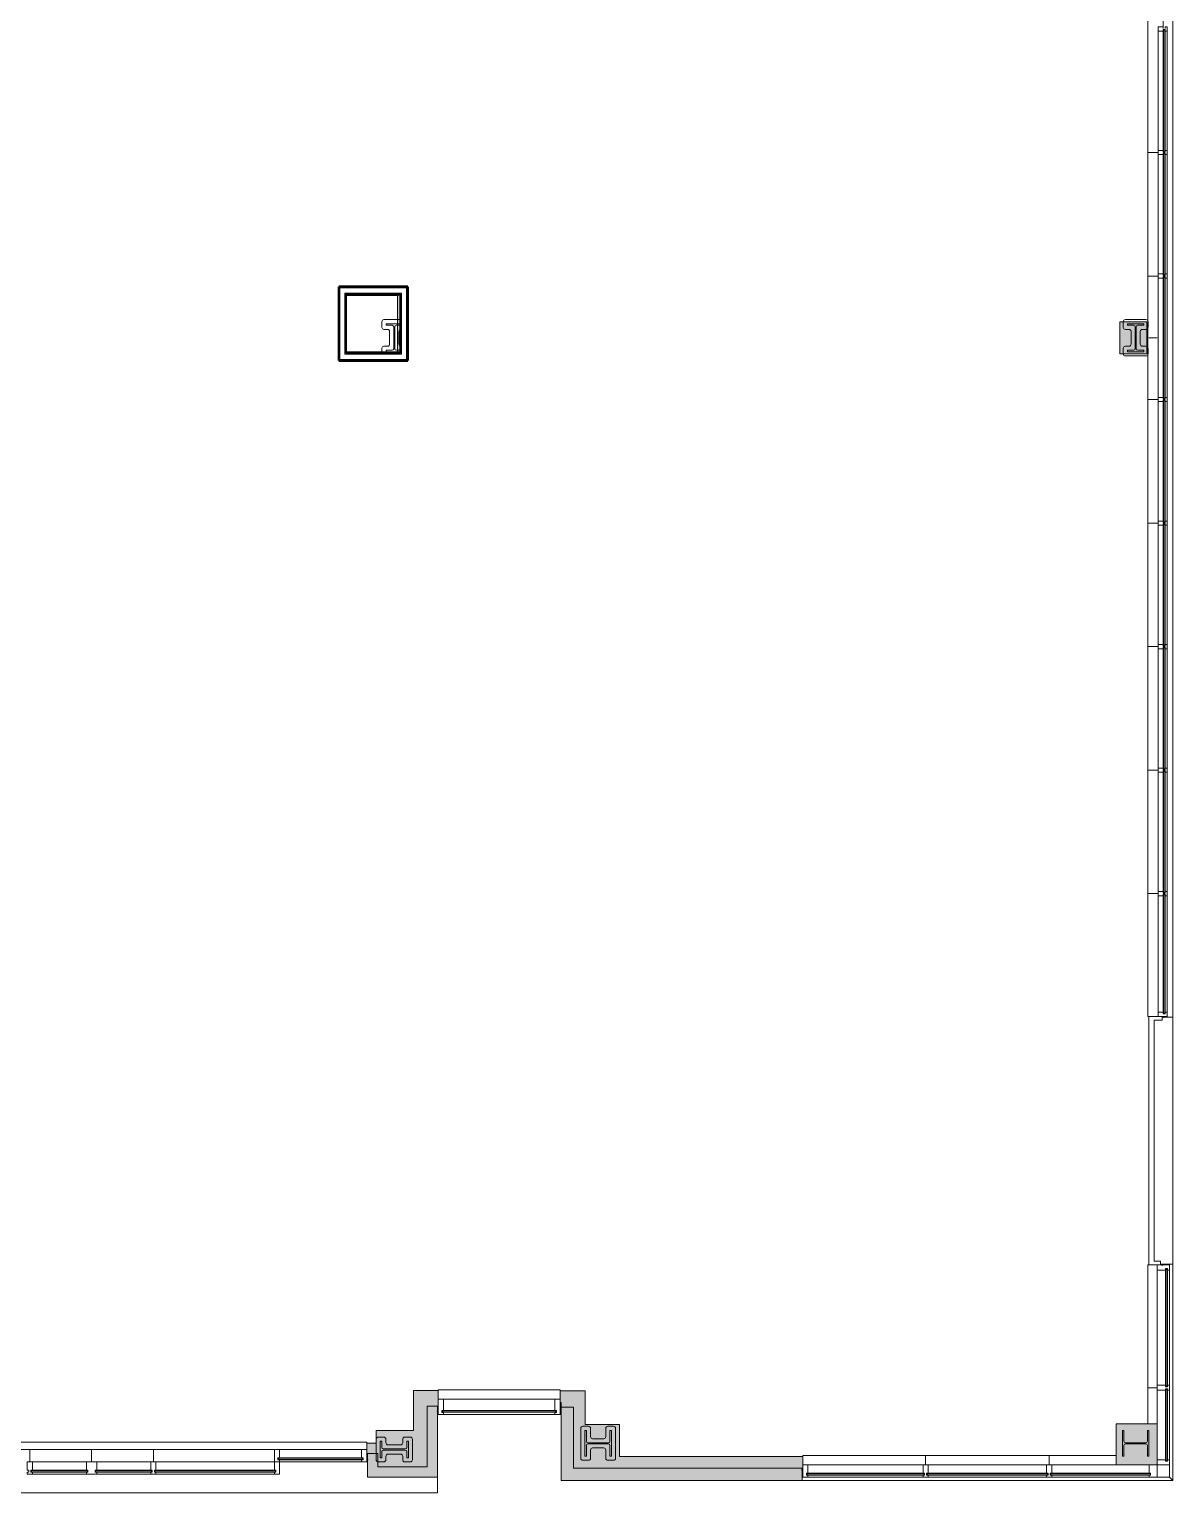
# Model space of a CAD drawing. Header units: inches. Extents: x 1724 to 4524, y -664 to 702.
# Drawn here: x 3969 to 4524, y -664 to 47 of the extents above; entities that cross this region are included whole.
import ezdxf

# ---------------------------------------------------------------- set-up
doc = ezdxf.new("R2010")
doc.units = ezdxf.units.IN
doc.header["$MEASUREMENT"] = 0
for name, color, linetype, lineweight in [('A-WALL', 7, 'Continuous', 9), ('A-Wall-Patt', 7, 'Continuous', 9), ('B-BASE', 7, 'Continuous', 9), ('I-WALL', 2, 'Continuous', 13), ('NABCA_dwg', 8, 'Continuous', 9), ('NB-ROD-SEAL', 7, 'Continuous', 9), ('NB-WIND-EXT', 7, 'Continuous', 9), ('NB-WIND-MULL', 7, 'Continuous', 9), ('NB-WIND-SILL', 7, 'Continuous', 9)]:
    doc.layers.add(name, color=color, linetype=linetype, lineweight=lineweight)
pattern_1 = [(0, (0, 0), (30.72, 7.68), [1.267, -21.773, 1.267, -21.773, -122.88]), (0, (0, 0), (30.72, 7.68), [-46.08, 1.267, -44.813, 1.267, -21.773, -53.76]), (0, (0, 0), (30.72, 7.68), [-115.2, 1.267, -14.093, 1.267, -37.133]), (120, (11.52, 3.84), (-22.011075, 22.7643), [1.267, -21.773, 1.267, -21.773, -122.88]), (120, (11.52, 3.84), (-22.011075, 22.7643), [-46.08, 1.267, -44.813, 1.267, -21.773, -53.76]), (120, (11.52, 3.84), (-22.011075, 22.7643), [-115.2, 1.267, -14.093, 1.267, -37.133]), (240, (15.36, 19.2), (-8.708925, -30.4443), [1.267, -21.773, 1.267, -21.773, -122.88]), (240, (15.36, 19.2), (-8.708925, -30.4443), [-46.08, 1.267, -44.813, 1.267, -21.773, -53.76]), (240, (15.36, 19.2), (-8.708925, -30.4443), [-115.2, 1.267, -14.093, 1.267, -37.133])]

# ---------------------------------------------------------------- blocks, each defined once
blk = doc.blocks.new('NABCA_dwg_MA-2900-8th-120718_dwg-2391440-New Construction - Test Fit Plan-2421454-Existing - Survey')
at = {"layer": 'B-BASE'}
h = blk.add_hatch(color=256, dxfattribs=at)
h.paths.add_polyline_path([(-5953.21, -3350.6), (-5953.21, -3321.9), (-5979.67, -3321.9), (-5979.67, -3350.6), (-5953.91, -3350.6)], flags=0)
h.paths.add_polyline_path([(-5979.54, -3349.93), (-5979.54, -3322.6), (-5954.71, -3322.6), (-5954.71, -3349.93), (-5979, -3349.93)], flags=0)
for points in [[(-5590.85, -3350.85), (-5590.85, -3335.35), (-5603.84, -3335.35), (-5603.84, -3350.85)], [(-5969.21, -3896.6), (-5935.21, -3896.6), (-5935.21, -3866.1), (-5934.84, -3866.1), (-5934.84, -3854.5), (-5946.84, -3854.5), (-5946.84, -3873.92), (-5965.04, -3873.92), (-5965.04, -3879.98), (-5969.59, -3879.98), (-5969.59, -3889.1), (-5969.21, -3889.1)], [(-5875.21, -3898.1), (-5758.21, -3898.1), (-5758.21, -3896.6), (-5757.84, -3896.6), (-5757.84, -3886.48), (-5846.88, -3886.48), (-5846.88, -3870.92), (-5863.59, -3870.92), (-5863.59, -3854.6), (-5875.71, -3854.6), (-5875.71, -3866.1), (-5875.21, -3866.1)], [(-5585.71, -3890.6), (-5585.71, -3870.6), (-5605.59, -3870.6), (-5605.59, -3890.6)]]:
    blk.add_hatch(color=256, dxfattribs=at).paths.add_polyline_path(points, flags=0)
for p, q in [((-5585.34, -3194.1), (-5585.34, -3252.1)), ((-5582.64, -3193.35), (-5582.64, -3252.85)), ((-5582.04, -3193.73), (-5582.64, -3193.73)), ((-5582.04, -3193.35), (-5582.04, -3252.85)), ((-5580.84, -3194.1), (-5580.84, -3252.1)), ((-5585.38, -3253.1), (-5590.34, -3253.1)), ((-5585.34, -3254.1), (-5585.34, -3312.1)), ((-5582.04, -3252.48), (-5582.64, -3252.48)), ((-5582.64, -3253.35), (-5582.64, -3312.85)), ((-5582.04, -3253.73), (-5582.64, -3253.73)), ((-5582.04, -3253.35), (-5582.04, -3312.85)), ((-5580.84, -3254.1), (-5580.84, -3312.1)), ((-5582.04, -3312.48), (-5582.64, -3312.48)), ((-5585.34, -3314.1), (-5585.34, -3372.1)), ((-5582.64, -3313.35), (-5582.64, -3372.85)), ((-5582.04, -3313.73), (-5582.64, -3313.73)), ((-5582.04, -3313.35), (-5582.04, -3372.85)), ((-5580.84, -3314.1), (-5580.84, -3372.1)), ((-5962.21, -3338.02), (-5962.21, -3335.27)), ((-5961.21, -3334.27), (-5953.21, -3334.27)), ((-5959.46, -3339.02), (-5961.21, -3339.02)), ((-5958.46, -3346.18), (-5958.46, -3340.02)), ((-5956.46, -3348.43), (-5956.46, -3337.77)), ((-5955.96, -3337.77), (-5955.96, -3348.43)), ((-5953.21, -3337.02), (-5955.21, -3337.02)), ((-5953.96, -3340.02), (-5953.96, -3346.18)), ((-5602.21, -3338.02), (-5602.21, -3335.27)), ((-5601.21, -3334.27), (-5591.21, -3334.27)), ((-5599.46, -3339.02), (-5601.21, -3339.02)), ((-5598.46, -3346.18), (-5598.46, -3340.02)), ((-5593.96, -3340.02), (-5593.96, -3346.18)), ((-5591.21, -3339.02), (-5592.96, -3339.02)), ((-5590.21, -3335.27), (-5590.21, -3338.02)), ((-5962.21, -3350.6), (-5962.21, -3348.18)), ((-5961.21, -3347.18), (-5959.46, -3347.18)), ((-5602.21, -3350.93), (-5602.21, -3348.18)), ((-5601.21, -3347.18), (-5599.46, -3347.18)), ((-5592.96, -3347.18), (-5591.21, -3347.18)), ((-5590.21, -3348.18), (-5590.21, -3350.93)), ((-5955.21, -3349.18), (-5953.21, -3349.18)), ((-5591.21, -3351.93), (-5601.21, -3351.93)), ((-5585.34, -3373.1), (-5590.34, -3373.1)), ((-5585.34, -3374.1), (-5585.34, -3432.1)), ((-5582.04, -3372.48), (-5582.64, -3372.48)), ((-5582.64, -3373.35), (-5582.64, -3432.85)), ((-5582.04, -3373.73), (-5582.64, -3373.73)), ((-5582.04, -3373.35), (-5582.04, -3432.85)), ((-5580.84, -3374.1), (-5580.84, -3432.1)), ((-5585.34, -3433.1), (-5590.34, -3433.1)), ((-5582.04, -3432.48), (-5582.64, -3432.48)), ((-5582.64, -3433.35), (-5582.64, -3492.85)), ((-5582.04, -3433.35), (-5582.04, -3492.85)), ((-5585.34, -3434.1), (-5585.34, -3492.1)), ((-5582.04, -3433.73), (-5582.64, -3433.73)), ((-5580.84, -3434.1), (-5580.84, -3492.1)), ((-5585.34, -3493.1), (-5590.34, -3493.1)), ((-5585.34, -3494.1), (-5585.34, -3552.1)), ((-5582.04, -3492.48), (-5582.64, -3492.48)), ((-5582.64, -3493.35), (-5582.64, -3552.85)), ((-5582.04, -3493.73), (-5582.64, -3493.73)), ((-5582.04, -3493.35), (-5582.04, -3552.85)), ((-5580.84, -3494.1), (-5580.84, -3552.1)), ((-5585.34, -3553.1), (-5590.34, -3553.1)), ((-5585.34, -3554.1), (-5585.34, -3612.1)), ((-5582.04, -3552.48), (-5582.64, -3552.48)), ((-5582.64, -3553.35), (-5582.64, -3612.85)), ((-5582.04, -3553.73), (-5582.64, -3553.73)), ((-5582.04, -3553.35), (-5582.04, -3612.85)), ((-5580.84, -3554.1), (-5580.84, -3612.1)), ((-5585.34, -3613.1), (-5590.34, -3613.1)), ((-5585.34, -3670.73), (-5585.34, -3614.1)), ((-5582.04, -3612.48), (-5582.64, -3612.48)), ((-5582.64, -3671.48), (-5582.64, -3613.35)), ((-5582.04, -3613.73), (-5582.64, -3613.73)), ((-5582.04, -3671.48), (-5582.04, -3613.35)), ((-5581.84, -3670.73), (-5581.84, -3613.35)), ((-5580.84, -3670.73), (-5580.84, -3614.1)), ((-5582.04, -3671.1), (-5582.64, -3671.1)), ((-5585.71, -3795.98), (-5585.71, -3851.85)), ((-5581.51, -3795.6), (-5580.91, -3795.6)), ((-5581.51, -3852.23), (-5580.91, -3852.23)), ((-5585.71, -3853.1), (-5590.34, -3853.1)), ((-5581.51, -3853.98), (-5580.91, -3853.98)), ((-5580.71, -3856.6), (-5580.71, -3853.6)), ((-5580.71, -3854.35), (-5580.71, -3888.1)), ((-5933.09, -3864.3), (-5877.46, -3864.3)), ((-5933.09, -3864.9), (-5877.46, -3864.9)), ((-5932.71, -3864.9), (-5932.71, -3864.3)), ((-5932.34, -3864.1), (-5878.21, -3864.1)), ((-5932.34, -3866.1), (-5878.21, -3866.1)), ((-5921.46, -3864.1), (-5877.46, -3864.1)), ((-5877.84, -3864.3), (-5877.84, -3864.9)), ((-5865.65, -3873.85), (-5865.65, -3872.85)), ((-5865.65, -3884.12), (-5865.65, -3873.66)), ((-5864.65, -3871.85), (-5861.9, -3871.85)), ((-5860.9, -3872.85), (-5860.9, -3873.85)), ((-5860.9, -3873.66), (-5860.9, -3876.85)), ((-5853.52, -3873.85), (-5853.52, -3872.85)), ((-5853.52, -3876.85), (-5853.52, -3873.66)), ((-5852.52, -3871.85), (-5849.77, -3871.85)), ((-5848.77, -3872.85), (-5848.77, -3873.85)), ((-5848.77, -3873.66), (-5848.77, -3885.69)), ((-5964.04, -3877.1), (-5961.29, -3877.1)), ((-5960.29, -3878.1), (-5960.29, -3879.85)), ((-5959.29, -3880.85), (-5953.13, -3880.85)), ((-5952.13, -3879.85), (-5952.13, -3878.1)), ((-5951.13, -3877.1), (-5948.38, -3877.1)), ((-5947.38, -3878.1), (-5947.38, -3888.1)), ((-6012.71, -3887.3), (-5971.34, -3887.3)), ((-6012.71, -3887.9), (-5971.34, -3887.9)), ((-6011.96, -3887.1), (-5971.34, -3887.1)), ((-6011.96, -3888.1), (-5971.34, -3888.1)), ((-5961.54, -3882.85), (-5950.88, -3882.85)), ((-5950.88, -3883.35), (-5961.54, -3883.35)), ((-5960.29, -3886.35), (-5960.29, -3888.1)), ((-5953.13, -3885.35), (-5959.29, -3885.35)), ((-5952.13, -3888.1), (-5952.13, -3886.35)), ((-5865.65, -3887.35), (-5865.65, -3883.93)), ((-5861.9, -3888.35), (-5864.65, -3888.35)), ((-5860.9, -3883.35), (-5860.9, -3884.12)), ((-5860.9, -3883.93), (-5860.9, -3887.35)), ((-5853.52, -3885.69), (-5853.52, -3883.35)), ((-5853.52, -3887.35), (-5853.52, -3885.51)), ((-5849.77, -3888.35), (-5852.52, -3888.35)), ((-5848.77, -3885.51), (-5848.77, -3887.35)), ((-5698.21, -3890.6), (-5698.21, -3885.98)), ((-5638.21, -3890.6), (-5638.21, -3885.98)), ((-6104.96, -3893.1), (-6132.71, -3893.1)), ((-6104.96, -3893.3), (-6132.71, -3893.3)), ((-6104.96, -3893.9), (-6132.71, -3893.9)), ((-6104.96, -3894.1), (-6132.71, -3894.1)), ((-6101.46, -3893.1), (-6073.71, -3893.1)), ((-6101.46, -3893.3), (-6073.71, -3893.3)), ((-6101.46, -3893.9), (-6073.71, -3893.9)), ((-6101.46, -3894.1), (-6073.71, -3894.1)), ((-6072.71, -3893.1), (-6014.46, -3893.1)), ((-6072.71, -3893.3), (-6013.71, -3893.3)), ((-6072.71, -3893.9), (-6013.71, -3893.9)), ((-6072.71, -3894.1), (-6014.46, -3894.1)), ((-5961.29, -3889.1), (-5964.04, -3889.1)), ((-5948.38, -3889.1), (-5951.13, -3889.1)), ((-5698.71, -3894.8), (-5756.09, -3894.8)), ((-5698.71, -3895.4), (-5756.09, -3895.4)), ((-5755.71, -3894.8), (-5755.71, -3895.4)), ((-5699.46, -3894.6), (-5755.34, -3894.6)), ((-5699.09, -3894.8), (-5699.09, -3895.4)), ((-5697.71, -3894.8), (-5638.71, -3894.8)), ((-5697.71, -3895.4), (-5638.71, -3895.4)), ((-5697.34, -3894.8), (-5697.34, -3895.4)), ((-5696.96, -3894.6), (-5639.46, -3894.6)), ((-5639.09, -3894.8), (-5639.09, -3895.4)), ((-5588.96, -3894.8), (-5637.71, -3894.8)), ((-5588.96, -3895.4), (-5637.71, -3895.4)), ((-5637.34, -3894.8), (-5637.34, -3895.4)), ((-5589.71, -3894.6), (-5636.96, -3894.6)), ((-5699.46, -3895.6), (-5755.34, -3895.6)), ((-5696.96, -3895.6), (-5639.46, -3895.6)), ((-5696.96, -3896.6), (-5639.46, -3896.6)), ((-5578.21, -3898.1), (-5579.71, -3896.6))]:
    blk.add_line(p, q, dxfattribs=at)
at = {"layer": 'B-BASE', "flags": 128}
for points in [[(-5935.21, -3896.6), (-5935.21, -3904.1), (-8374.21, -3904.1), (-8374.21, -2881.08), (-8378.21, -2881.08), (-8378.21, -2538.1), (-5818.21, -2538.1), (-5818.21, -2548.1)], [(-5589.84, -2892.6), (-5590.3, -2892.6), (-5589.84, -2892.6), (-5589.84, -2945.35), (-5603.84, -2945.35), (-5603.84, -2951.35), (-5603.84, -2945.35), (-5589.84, -2945.35), (-5589.84, -2892.6), (-5589.84, -2947.92), (-5589.84, -3013.6), (-5585.34, -3013.6), (-5589.84, -3013.6), (-5589.84, -2960.85), (-5603.84, -2960.85), (-5603.84, -2954.85), (-5603.84, -2960.85), (-5589.84, -2960.85), (-5589.84, -3013.6), (-5582.84, -3013.6), (-5580.84, -3013.6), (-5580.84, -3013.1), (-5578.21, -3013.1), (-5578.21, -3673.1)], [(-5585.34, -3313.1), (-5590.34, -3313.1), (-5590.34, -3013.61)], [(-5582.84, -3134.1), (-5582.84, -3192.85), (-5582.84, -3192.1), (-5585.34, -3192.1), (-5585.34, -3194.1), (-5582.84, -3194.1), (-5582.84, -3193.35), (-5581.84, -3193.35), (-5581.84, -3194.1), (-5580.84, -3194.1), (-5580.84, -3192.1), (-5581.84, -3192.1), (-5581.84, -3192.85)], [(-5582.84, -3254.1), (-5582.84, -3253.35), (-5581.84, -3253.35), (-5581.84, -3254.1), (-5580.84, -3254.1), (-5580.84, -3252.1), (-5581.84, -3252.1), (-5581.84, -3252.85), (-5581.84, -3194.1), (-5581.84, -3252.85), (-5582.84, -3252.85), (-5582.84, -3252.1), (-5585.34, -3252.1), (-5585.34, -3254.1), (-5582.84, -3254.1), (-5582.84, -3253.35), (-5581.84, -3253.35), (-5581.84, -3254.1), (-5580.84, -3254.1), (-5580.84, -3252.1), (-5581.84, -3252.1), (-5581.84, -3252.85), (-5582.84, -3252.85)], [(-5582.84, -3194.1), (-5582.84, -3252.85), (-5582.84, -3252.1), (-5584.46, -3252.1)], [(-5584.46, -3254.1), (-5582.84, -3254.1), (-5582.84, -3312.85), (-5582.84, -3312.1), (-5585.34, -3312.1), (-5585.34, -3314.1), (-5582.84, -3314.1), (-5582.84, -3313.35), (-5581.84, -3313.35), (-5581.84, -3314.1), (-5580.84, -3314.1), (-5580.84, -3312.1), (-5581.84, -3312.1), (-5581.84, -3312.85)], [(-5581.84, -3254.1), (-5581.84, -3312.85), (-5582.84, -3312.85)], [(-5590.34, -3273.35), (-5590.34, -3672.73), (-5589.84, -3672.73)], [(-5582.84, -3314.1), (-5582.84, -3372.85), (-5582.84, -3372.1), (-5585.34, -3372.1), (-5585.34, -3374.1), (-5582.84, -3374.1), (-5582.84, -3373.35), (-5581.84, -3373.35), (-5581.84, -3374.1), (-5580.84, -3374.1), (-5580.84, -3372.1), (-5581.84, -3372.1), (-5581.84, -3372.85)], [(-5581.84, -3314.1), (-5581.84, -3372.85), (-5582.84, -3372.85)], [(-5954.71, -3334.27), (-5954.71, -3322.6), (-5979.54, -3322.6), (-5979.54, -3349.93), (-5962.21, -3349.93)], [(-5957.21, -3337.02), (-5960.21, -3337.02), (-5960.21, -3336.27), (-5953.21, -3336.27)], [(-5953.21, -3349.93), (-5960.21, -3349.93), (-5960.21, -3349.18), (-5957.21, -3349.18)], [(-5582.84, -3374.1), (-5582.84, -3432.85), (-5582.84, -3432.1), (-5585.34, -3432.1), (-5585.34, -3434.1), (-5582.84, -3434.1), (-5582.84, -3433.35), (-5581.84, -3433.35), (-5581.84, -3434.1), (-5580.84, -3434.1), (-5580.84, -3432.1), (-5581.84, -3432.1), (-5581.84, -3432.85)], [(-5581.84, -3374.1), (-5581.84, -3432.85), (-5582.84, -3432.85)], [(-5582.84, -3434.1), (-5582.84, -3492.85), (-5582.84, -3492.1), (-5585.34, -3492.1), (-5585.34, -3494.1), (-5582.84, -3494.1), (-5582.84, -3493.35), (-5581.84, -3493.35), (-5581.84, -3494.1), (-5580.84, -3494.1), (-5580.84, -3492.1), (-5581.84, -3492.1), (-5581.84, -3492.85)], [(-5581.84, -3434.1), (-5581.84, -3492.85), (-5582.84, -3492.85)], [(-5582.84, -3494.1), (-5582.84, -3552.85), (-5582.84, -3552.1), (-5585.34, -3552.1), (-5585.34, -3554.1), (-5582.84, -3554.1), (-5582.84, -3553.35), (-5581.84, -3553.35), (-5581.84, -3554.1), (-5580.84, -3554.1), (-5580.84, -3552.1), (-5581.84, -3552.1), (-5581.84, -3552.85)], [(-5581.84, -3494.1), (-5581.84, -3552.85), (-5582.84, -3552.85)], [(-5582.84, -3554.1), (-5582.84, -3612.85), (-5582.84, -3612.1), (-5585.34, -3612.1), (-5585.34, -3614.1), (-5582.84, -3614.1), (-5582.84, -3613.35)], [(-5581.84, -3554.1), (-5581.84, -3612.85), (-5582.84, -3612.85)], [(-5582.84, -3670.73), (-5585.34, -3670.73), (-5585.34, -3672.73), (-5582.84, -3672.73), (-5580.84, -3672.73), (-5580.84, -3670.73), (-5581.84, -3670.73), (-5581.84, -3671.48), (-5582.84, -3671.48), (-5582.84, -3670.73), (-5582.84, -3613.35), (-5581.84, -3613.35), (-5581.84, -3614.1), (-5580.84, -3614.1), (-5580.84, -3612.1), (-5581.84, -3612.1), (-5581.84, -3612.85)], [(-5578.21, -3793.1), (-5584.21, -3793.1), (-5584.21, -3791.6), (-5587.21, -3791.6), (-5587.21, -3674.6), (-5583.34, -3674.6), (-5583.34, -3673.1), (-5578.21, -3673.1), (-5578.21, -3787.92), (-5578.21, -3793.1), (-5578.21, -3898.1), (-5758.21, -3898.1), (-5875.21, -3898.1), (-5875.21, -3866.1), (-5875.71, -3866.1), (-5875.71, -3863.92), (-5875.71, -3866.1), (-5878.21, -3866.1), (-5878.21, -3865.1), (-5877.46, -3865.1), (-5877.46, -3864.1), (-5878.21, -3864.1), (-5878.21, -3863.92), (-5878.21, -3858.6), (-5932.34, -3858.6)], [(-5584.21, -3793.48), (-5589.84, -3793.48), (-5589.84, -3787.92), (-5589.84, -3672.73), (-5585.34, -3672.73)], [(-5589.84, -3793.48), (-5590.34, -3793.48), (-5590.34, -3870.6)], [(-5581.71, -3795.23), (-5581.71, -3795.98), (-5585.71, -3795.98), (-5585.71, -3793.48), (-5581.59, -3793.48), (-5579.71, -3793.48), (-5579.71, -3795.98)], [(-5579.71, -3851.85), (-5579.71, -3795.98), (-5580.71, -3795.98), (-5580.71, -3795.23), (-5581.59, -3795.23), (-5581.71, -3795.23), (-5581.71, -3852.6), (-5581.71, -3824.35)], [(-5581.51, -3823.6), (-5581.51, -3852.6), (-5581.51, -3795.23)], [(-5580.91, -3823.6), (-5580.91, -3852.6), (-5580.91, -3795.23)], [(-5580.71, -3824.35), (-5580.71, -3852.6), (-5580.71, -3795.23)], [(-5585.71, -3824.35), (-5585.71, -3870.6), (-5605.59, -3870.6), (-5605.59, -3890.6), (-5585.71, -3890.6), (-5585.71, -3870.6)], [(-5579.71, -3824.35), (-5579.71, -3888.1), (-5580.71, -3888.1), (-5580.71, -3888.85), (-5581.59, -3888.85), (-5581.71, -3888.85), (-5581.71, -3854.35), (-5581.71, -3853.6)], [(-5581.71, -3854.35), (-5585.71, -3854.35), (-5585.71, -3851.85), (-5581.71, -3851.85), (-5581.71, -3852.6), (-5581.59, -3852.6), (-5580.71, -3852.6), (-5580.71, -3851.85), (-5579.71, -3851.85), (-5579.71, -3854.35), (-5580.71, -3854.35), (-5580.71, -3853.6), (-5581.59, -3853.6), (-5581.71, -3853.6), (-5581.71, -3856.6)], [(-5934.84, -3854.5), (-5934.84, -3863.92), (-5934.84, -3866.1), (-5935.21, -3866.1), (-5935.21, -3896.6), (-5969.21, -3896.6), (-5969.21, -3889.1), (-5969.59, -3889.1), (-5969.59, -3886.98), (-5969.59, -3879.98), (-5965.04, -3879.98), (-5965.04, -3873.92), (-5946.84, -3873.92), (-5946.84, -3854.5), (-5934.84, -3854.5), (-5946.84, -3854.5), (-5946.84, -3866.1), (-5946.84, -3873.92), (-5965.04, -3873.92), (-5965.04, -3879.98), (-5969.59, -3879.98), (-5969.59, -3884.6)], [(-5875.71, -3854.6), (-5875.71, -3854.1), (-5934.84, -3854.1), (-5934.84, -3854.6), (-5934.84, -3858.6)], [(-5758.21, -3898.1), (-5758.21, -3896.6), (-5757.84, -3896.6), (-5757.84, -3894.48), (-5757.84, -3886.48), (-5846.88, -3886.48), (-5846.88, -3870.92), (-5863.59, -3870.92), (-5863.59, -3854.6), (-5875.71, -3854.6), (-5875.71, -3863.92), (-5875.71, -3858.6), (-5878.21, -3858.6)], [(-5875.21, -3862.6), (-5875.71, -3862.6), (-5875.71, -3854.6), (-5863.59, -3854.6), (-5863.59, -3870.92), (-5846.88, -3870.92), (-5846.88, -3886.48), (-5757.84, -3886.48), (-5757.84, -3890.6)], [(-5581.51, -3857.35), (-5581.51, -3853.6), (-5581.51, -3888.85)], [(-5580.91, -3857.35), (-5580.91, -3853.6), (-5580.91, -3888.85)], [(-5875.21, -3863.5), (-5875.68, -3860.23), (-5875.68, -3863.5)], [(-5875.68, -3860.23), (-5875.21, -3860.23), (-5875.21, -3863.5), (-5875.68, -3863.5), (-5875.21, -3860.23)], [(-5862.9, -3881.1), (-5862.9, -3886.35), (-5863.65, -3886.35), (-5863.65, -3873.85), (-5862.9, -3873.85), (-5862.9, -3879.1)], [(-5851.52, -3879.1), (-5851.52, -3873.85), (-5850.77, -3873.85), (-5850.77, -3886.35), (-5851.52, -3886.35), (-5851.52, -3881.1)], [(-5639.46, -3890.6), (-5636.96, -3890.6), (-5585.71, -3890.6), (-5605.59, -3890.6), (-5605.59, -3870.6), (-5585.71, -3870.6), (-5585.71, -3890.6), (-5585.71, -3894.48), (-5585.71, -3896.6)], [(-5601.9, -3881.1), (-5601.9, -3886.35), (-5602.65, -3886.35), (-5602.65, -3873.85), (-5601.9, -3873.85), (-5601.9, -3879.1)], [(-5590.52, -3879.1), (-5590.52, -3873.85), (-5589.77, -3873.85), (-5589.77, -3886.35), (-5590.52, -3886.35), (-5590.52, -3881.1)], [(-5965.04, -3888.1), (-5965.04, -3879.98), (-5965.04, -3878.1)], [(-5962.29, -3884.1), (-5962.29, -3887.1), (-5963.04, -3887.1), (-5963.04, -3879.1), (-5962.29, -3879.1), (-5962.29, -3882.1)], [(-5950.13, -3882.1), (-5950.13, -3879.1), (-5949.38, -3879.1), (-5949.38, -3887.1), (-5950.13, -3887.1), (-5950.13, -3884.1)], [(-5862.15, -3879.85), (-5857.21, -3879.85), (-5852.27, -3879.85)], [(-5852.27, -3880.35), (-5857.21, -3880.35), (-5862.15, -3880.35)], [(-5859.9, -3877.85), (-5857.21, -3877.85), (-5854.52, -3877.85)], [(-5601.15, -3879.85), (-5596.21, -3879.85), (-5591.27, -3879.85)], [(-5591.27, -3880.35), (-5596.21, -3880.35), (-5601.15, -3880.35)], [(-5854.52, -3882.35), (-5857.21, -3882.35), (-5859.9, -3882.35)], [(-5757.84, -3886.48), (-5757.84, -3885.98), (-5605.59, -3885.98)], [(-5581.71, -3888.85), (-5581.71, -3888.1), (-5585.71, -3888.1), (-5585.71, -3890.6), (-5581.59, -3890.6), (-5579.71, -3890.6), (-5579.71, -3888.1)], [(-5755.34, -3890.6), (-5757.84, -3890.6), (-5757.84, -3894.48), (-5757.84, -3896.6), (-5755.34, -3896.6)], [(-5696.96, -3890.6), (-5696.96, -3894.48), (-5696.96, -3894.6), (-5697.71, -3894.6), (-5697.71, -3895.6), (-5696.96, -3895.6), (-5696.96, -3896.6), (-5699.46, -3896.6), (-5699.46, -3895.6), (-5698.71, -3895.6), (-5698.71, -3894.6), (-5699.46, -3894.6), (-5699.46, -3894.48), (-5699.46, -3890.6), (-5755.34, -3890.6), (-5755.34, -3894.48), (-5755.34, -3894.6), (-5756.09, -3894.6), (-5756.09, -3895.6), (-5755.34, -3895.6), (-5755.34, -3896.6), (-5699.46, -3896.6)], [(-5636.96, -3890.6), (-5636.96, -3894.48), (-5636.96, -3894.6), (-5637.71, -3894.6), (-5637.71, -3895.6), (-5636.96, -3895.6), (-5636.96, -3896.6), (-5639.46, -3896.6), (-5639.46, -3895.6), (-5638.71, -3895.6), (-5638.71, -3894.6), (-5639.46, -3894.6), (-5639.46, -3894.48), (-5639.46, -3890.6), (-5696.96, -3890.6), (-5699.46, -3890.6)], [(-5585.71, -3890.6), (-5581.59, -3890.6), (-5579.71, -3890.6), (-5579.71, -3896.6), (-5585.71, -3896.6), (-5636.96, -3896.6)], [(-5636.96, -3895.6), (-5589.71, -3895.6), (-5588.96, -3895.6), (-5588.96, -3894.6), (-5589.71, -3894.6), (-5589.71, -3894.48), (-5589.71, -3890.6), (-5585.71, -3890.6), (-5585.71, -3894.48), (-5585.71, -3896.6), (-5589.71, -3896.6), (-5589.71, -3895.6)]]:
    blk.add_lwpolyline(points, dxfattribs=at)
for points in [[(-5979.54, -3322.6), (-5954.71, -3322.6), (-5954.71, -3349.93), (-5979.54, -3349.93)], [(-5590.85, -3350.85), (-5590.85, -3335.35), (-5603.84, -3335.35), (-5603.84, -3350.85)], [(-5595.21, -3337.02), (-5592.21, -3337.02), (-5592.21, -3336.27), (-5600.21, -3336.27), (-5600.21, -3337.02), (-5597.21, -3337.02), (-5600.21, -3337.02), (-5600.21, -3336.27), (-5592.21, -3336.27), (-5592.21, -3337.02)], [(-5596.46, -3337.77), (-5596.46, -3348.43)], [(-5595.96, -3348.43), (-5595.96, -3337.77)], [(-5589.84, -3343.1), (-5585.71, -3343.1)], [(-5597.21, -3349.18), (-5600.21, -3349.18), (-5600.21, -3349.93), (-5592.21, -3349.93), (-5600.21, -3349.93), (-5600.21, -3349.18)], [(-5592.21, -3349.93), (-5592.21, -3349.18), (-5595.21, -3349.18), (-5592.21, -3349.18)], [(-5932.34, -3863.92), (-5932.34, -3858.6), (-5934.84, -3858.6), (-5934.84, -3863.92), (-5934.84, -3866.1), (-5932.34, -3866.1), (-5932.34, -3865.1), (-5933.09, -3865.1), (-5933.09, -3864.1), (-5932.34, -3864.1)], [(-5940.21, -3866.1), (-5940.21, -3863.92), (-5940.21, -3862.1), (-5935.21, -3862.1), (-5935.21, -3863.92), (-5935.21, -3866.1), (-5935.21, -3896.6), (-5969.21, -3896.6), (-5969.21, -3885.1), (-5964.21, -3885.1), (-5964.21, -3891.6), (-5940.21, -3891.6)], [(-5875.21, -3863.92), (-5875.21, -3862.6), (-5869.21, -3862.6), (-5869.21, -3863.92), (-5869.21, -3866.1), (-5869.21, -3892.1), (-5764.21, -3892.1), (-5758.21, -3892.1), (-5758.21, -3898.1), (-5875.21, -3898.1), (-5875.21, -3866.1)], [(-5580.91, -3888.48), (-5581.51, -3888.48)]]:
    blk.add_lwpolyline(points, close=True, dxfattribs=at)
at = {"layer": 'B-BASE'}
for centre, radius, start, end in [((-5961.21, -3335.27), 1, 90, 180), ((-5961.21, -3338.02), 1, 180, 270), ((-5959.46, -3340.02), 1, 0, 90), ((-5957.21, -3337.77), 0.75, 0, 90), ((-5955.21, -3337.77), 0.75, 90, 180), ((-5952.96, -3340.02), 1, 106.069, 180), ((-5601.21, -3335.27), 1, 90, 180), ((-5601.21, -3338.02), 1, 180, 270), ((-5599.46, -3340.02), 1, 0, 90), ((-5597.21, -3337.77), 0.75, 0, 90), ((-5597.21, -3337.77), 0.75, 0, 90), ((-5595.21, -3337.77), 0.75, 90, 180), ((-5595.21, -3337.77), 0.75, 90, 180), ((-5592.96, -3340.02), 1, 90, 180), ((-5591.21, -3335.27), 1, 0, 90), ((-5591.21, -3338.02), 1, 270, 0), ((-5961.21, -3348.18), 1, 90, 180), ((-5959.46, -3346.18), 1, 270, 0), ((-5952.96, -3346.18), 1, 180, 253.931), ((-5601.21, -3348.18), 1, 90, 180), ((-5599.46, -3346.18), 1, 270, 0), ((-5592.96, -3346.18), 1, 180, 270), ((-5591.21, -3348.18), 1, 0, 90), ((-5957.21, -3348.43), 0.75, 270, 0), ((-5955.21, -3348.43), 0.75, 180, 270), ((-5601.21, -3350.93), 1, 180, 270), ((-5597.21, -3348.43), 0.75, 270, 0), ((-5597.21, -3348.43), 0.75, 270, 0), ((-5595.21, -3348.43), 0.75, 180, 270), ((-5595.21, -3348.43), 0.75, 180, 270), ((-5591.21, -3350.93), 1, 270, 0), ((-5581.93, -3672.93), 0.255, 127.96973, 223.20325), ((-5581.7, -3672.93), 0.255, 127.96973, 223.20325), ((-5581.51, -3672.93), 0.255, 127.96973, 223.20325), ((-5581.34, -3672.93), 0.255, 127.96973, 223.20325), ((-5581.21, -3672.93), 0.255, 127.96973, 223.20325), ((-5582.68, -3793.28), 0.255, 136.79675, 232.03027), ((-5582.45, -3793.28), 0.255, 136.79675, 232.03027), ((-5582.26, -3793.28), 0.255, 136.79675, 232.03027), ((-5582.09, -3793.28), 0.255, 136.79675, 232.03027), ((-5581.96, -3793.28), 0.255, 136.79675, 232.03027), ((-5935.04, -3865.53), 0.255, 37.96973, 133.20325), ((-5935.04, -3865.76), 0.255, 37.96973, 133.20325), ((-5935.04, -3865.95), 0.255, 37.96973, 133.20325), ((-5935.04, -3866.12), 0.255, 37.96973, 133.20325), ((-5935.04, -3866.26), 0.255, 37.96973, 133.20325), ((-5875.44, -3865.69), 0.419, 56.64777, 129.97822), ((-5875.44, -3865.91), 0.419, 56.64777, 129.97822), ((-5875.44, -3866.1), 0.419, 56.64777, 129.97822), ((-5875.44, -3866.27), 0.419, 56.64777, 129.97822), ((-5875.44, -3866.41), 0.419, 56.64777, 129.97822), ((-5864.65, -3872.85), 1, 90, 180), ((-5861.9, -3872.85), 1, 0, 90), ((-5852.52, -3872.85), 1, 90, 180), ((-5849.77, -3872.85), 1, 0, 90), ((-5964.04, -3878.1), 1, 90, 180), ((-5961.29, -3878.1), 1, 0, 90), ((-5959.29, -3879.85), 1, 180, 270), ((-5953.13, -3879.85), 1, 270, 0), ((-5951.13, -3878.1), 1, 90, 180), ((-5948.38, -3878.1), 1, 0, 90), ((-5862.15, -3879.1), 0.75, 180, 270), ((-5862.15, -3881.1), 0.75, 90, 180), ((-5859.9, -3876.85), 1, 180, 270), ((-5854.52, -3876.85), 1, 270, 0), ((-5852.27, -3879.1), 0.75, 270, 0), ((-5852.27, -3881.1), 0.75, 0, 90), ((-5601.15, -3879.1), 0.75, 180, 270), ((-5601.15, -3881.1), 0.75, 90, 180), ((-5591.27, -3879.1), 0.75, 270, 0), ((-5591.27, -3881.1), 0.75, 0, 90), ((-5964.04, -3888.1), 1, 180, 270), ((-5961.54, -3882.1), 0.75, 180, 270), ((-5961.54, -3884.1), 0.75, 90, 180), ((-5961.29, -3888.1), 1, 270, 0), ((-5959.29, -3886.35), 1, 90, 180), ((-5953.13, -3886.35), 1, 0, 90), ((-5951.13, -3888.1), 1, 180, 270), ((-5950.88, -3882.1), 0.75, 270, 0), ((-5950.88, -3884.1), 0.75, 0, 90), ((-5948.38, -3888.1), 1, 270, 0), ((-5864.65, -3887.35), 1, 180, 270), ((-5861.9, -3887.35), 1, 270, 0), ((-5859.9, -3883.35), 1, 90, 180), ((-5854.52, -3883.35), 1, 0, 90), ((-5852.52, -3887.35), 1, 180, 270), ((-5849.77, -3887.35), 1, 270, 0), ((-5758.04, -3893.51), 0.255, 37.96973, 133.20325), ((-5758.04, -3893.73), 0.255, 37.96973, 133.20325), ((-5758.04, -3893.93), 0.255, 37.96973, 133.20325), ((-5758.04, -3894.1), 0.255, 37.96973, 133.20325), ((-5758.04, -3894.23), 0.255, 37.96973, 133.20325)]:
    blk.add_arc(centre, radius, start, end, dxfattribs=at)
for centre, major_axis in [((-5582.48, -3672.98), (0.333, 0)), ((-5935.09, -3864.86), (0, 0.333)), ((-5875.46, -3864.73), (0, 0.333)), ((-5758.09, -3892.96), (0, 0.333))]:
    blk.add_ellipse(centre, major_axis=major_axis, ratio=0.724983, dxfattribs=at)
for start_param, end_param in [(0, 3.715631), (3.769911, 5.573635), (5.573635, 6.283185)]:
    blk.add_ellipse((-5583.35, -3793.35), major_axis=(0.333, 0), ratio=0.724983, start_param=start_param, end_param=end_param, dxfattribs=at)
at = {"layer": 'NB-ROD-SEAL'}
for centre in [(-5969.32, -3888.7), (-5969.32, -3888.93), (-5969.32, -3889.12), (-5969.32, -3889.29), (-5969.32, -3889.42)]:
    blk.add_arc(centre, 0.419, 56.64777, 129.97822, dxfattribs=at)
blk.add_ellipse((-5969.33, -3887.99), major_axis=(0, 0.333), ratio=0.724983, dxfattribs=at)
at = {"layer": 'NB-WIND-EXT'}
for p, q in [((-6012.34, -3887.3), (-6012.34, -3887.9)), ((-5971.71, -3887.9), (-5971.71, -3887.3)), ((-6132.34, -3893.3), (-6132.34, -3893.9)), ((-6105.34, -3893.3), (-6105.34, -3893.9)), ((-6101.09, -3893.3), (-6101.09, -3893.9)), ((-6074.09, -3893.3), (-6074.09, -3893.9)), ((-6072.34, -3893.3), (-6072.34, -3893.9)), ((-6014.09, -3893.3), (-6014.09, -3893.9))]:
    blk.add_line(p, q, dxfattribs=at)
at = {"layer": 'NB-WIND-MULL', "flags": 128}
for points in [[(-6011.96, -3889.1), (-6011.96, -3888.1), (-6012.71, -3888.1), (-6012.71, -3887.1), (-6011.96, -3887.1), (-6011.96, -3886.98), (-6011.96, -3883.1), (-6014.46, -3883.1), (-6014.46, -3886.98), (-6014.46, -3889.1)], [(-5972.09, -3889.1), (-5972.09, -3888.1), (-5971.34, -3888.1), (-5971.34, -3887.1), (-5972.09, -3887.1), (-5972.09, -3886.98), (-5972.09, -3883.1), (-5969.59, -3883.1), (-5969.59, -3886.98), (-5969.59, -3889.1)], [(-6132.71, -3893.1), (-6132.71, -3894.1), (-6131.96, -3894.1), (-6131.96, -3895.1), (-6134.46, -3895.1), (-6134.46, -3894.1), (-6133.71, -3894.1), (-6133.71, -3893.1), (-6134.46, -3893.1), (-6134.46, -3889.1), (-6131.96, -3889.1), (-6131.96, -3893.1)], [(-6104.96, -3893.1), (-6104.96, -3894.1), (-6105.71, -3894.1), (-6105.71, -3895.1), (-6100.71, -3895.1), (-6100.71, -3894.1), (-6101.46, -3894.1), (-6101.46, -3893.1), (-6100.71, -3893.1), (-6100.71, -3889.1), (-6105.71, -3889.1), (-6105.71, -3893.1)], [(-6073.71, -3893.1), (-6073.71, -3894.1), (-6074.46, -3894.1), (-6074.46, -3895.1), (-6071.96, -3895.1), (-6071.96, -3894.1), (-6072.71, -3894.1), (-6072.71, -3893.1), (-6071.96, -3893.1), (-6071.96, -3889.1), (-6074.46, -3889.1), (-6074.46, -3893.1)], [(-6014.46, -3895.1), (-6014.46, -3894.1), (-6013.71, -3894.1), (-6013.71, -3893.1), (-6014.46, -3893.1), (-6014.46, -3889.1), (-6011.96, -3889.1), (-6011.96, -3895.1)]]:
    blk.add_lwpolyline(points, close=True, dxfattribs=at)
at = {"layer": 'NB-WIND-SILL'}
for p, q in [((-6234.34, -3883.1), (-5972.09, -3883.1)), ((-6105.71, -3889.1), (-6131.96, -3889.1)), ((-6105.71, -3895.1), (-6131.96, -3895.1)), ((-6100.71, -3889.1), (-6074.46, -3889.1)), ((-6100.71, -3895.1), (-6074.46, -3895.1)), ((-6071.97, -3889.1), (-6014.46, -3889.1)), ((-6071.97, -3895.1), (-6014.46, -3895.1)), ((-6011.96, -3889.1), (-5972.09, -3889.1))]:
    blk.add_line(p, q, dxfattribs=at)
at = {"layer": 'NB-WIND-SILL', "flags": 128}
for points in [[(-5969.59, -3879.98), (-5969.59, -3879.48), (-6236.84, -3879.48), (-6236.84, -3879.98)], [(-6133.21, -3889.1), (-6133.21, -3886.98), (-6133.21, -3883.1)], [(-6103.21, -3889.1), (-6103.21, -3886.98), (-6103.21, -3889.1), (-6103.21, -3886.98), (-6103.21, -3885.1), (-6103.21, -3886.98), (-6103.21, -3883.1)], [(-6073.21, -3889.1), (-6073.21, -3886.98), (-6073.21, -3883.1)]]:
    blk.add_lwpolyline(points, dxfattribs=at)
blk = doc.blocks.new('NABCA_dwg-2391440-Existing - Survey')
blk.add_blockref('NABCA_dwg_MA-2900-8th-120718_dwg-2391440-New Construction - Test Fit Plan-2421454-Existing - Survey', (10102.48, 3240.5))

msp = doc.modelspace()

# ---------------------------------------------------------------- hatches: boundary and pattern name
at = {"layer": 'A-Wall-Patt'}
h = msp.add_hatch(dxfattribs=at)
h.set_pattern_fill('FP_1', color=256, style=0, pattern_type=2)
h.set_pattern_definition(pattern_1)
h.paths.add_polyline_path([(4152.27, -78.4), (4152.77, -78.4), (4152.77, -77.9), (4119.32, -77.9), (4119.32, -78.4), (4133.28, -78.4)], flags=0)
h = msp.add_hatch(dxfattribs=at)
h.set_pattern_fill('FP_1', color=256, style=0, pattern_type=2)
h.set_pattern_definition(pattern_1)
h.paths.add_polyline_path([(4149.27, -81.4), (4149.77, -81.4), (4149.77, -80.9), (4122.32, -80.9), (4122.32, -81.4), (4133.28, -81.4)], flags=0)
h = msp.add_hatch(dxfattribs=at)
h.set_pattern_fill('FP_1', color=256, style=0, pattern_type=2)
h.set_pattern_definition(pattern_1)
h.paths.add_polyline_path([(4149.27, -113.6), (4152.27, -113.6), (4152.27, -113.1), (4119.32, -113.1), (4119.32, -113.6), (4133.28, -113.6)], flags=0)
h = msp.add_hatch(dxfattribs=at)
h.set_pattern_fill('FP_1', color=256, style=0, pattern_type=2)
h.set_pattern_definition(pattern_1)
h.paths.add_polyline_path([(4149.27, -110.6), (4149.27, -110.1), (4122.32, -110.1), (4122.32, -110.6), (4133.28, -110.6)], flags=0)

# ---------------------------------------------------------------- linework, layer by layer
at = {"layer": 'A-WALL', "lineweight": 13}
for p, q in [((4152.27, -78.4), (4119.82, -78.4)), ((4119.82, -78.4), (4119.82, -113.1)), ((4149.77, -80.9), (4122.32, -80.9)), ((4122.32, -80.9), (4122.32, -110.6)), ((4149.77, -110.6), (4149.77, -80.9)), ((4152.27, -113.1), (4152.27, -78.4)), ((4119.82, -113.1), (4152.27, -113.1)), ((4122.32, -110.6), (4149.77, -110.6))]:
    msp.add_line(p, q, dxfattribs=at)
at = {"layer": 'I-WALL', "lineweight": 50}
for p, q in [((4152.77, -77.9), (4119.32, -77.9)), ((4119.32, -77.9), (4119.32, -113.6)), ((4152.77, -113.6), (4152.77, -77.9)), ((4122.82, -81.4), (4149.27, -81.4)), ((4122.82, -110.1), (4122.82, -81.4)), ((4149.27, -81.4), (4149.27, -110.1)), ((4119.32, -113.6), (4152.77, -113.6)), ((4149.27, -110.1), (4122.82, -110.1))]:
    msp.add_line(p, q, dxfattribs=at)

# ---------------------------------------------------------------- block references
at = {"layer": 'NABCA_dwg', "color": 7}
msp.add_blockref('NABCA_dwg-2391440-Existing - Survey', (0, 0), dxfattribs=at)

doc.saveas('drawing.dxf')
